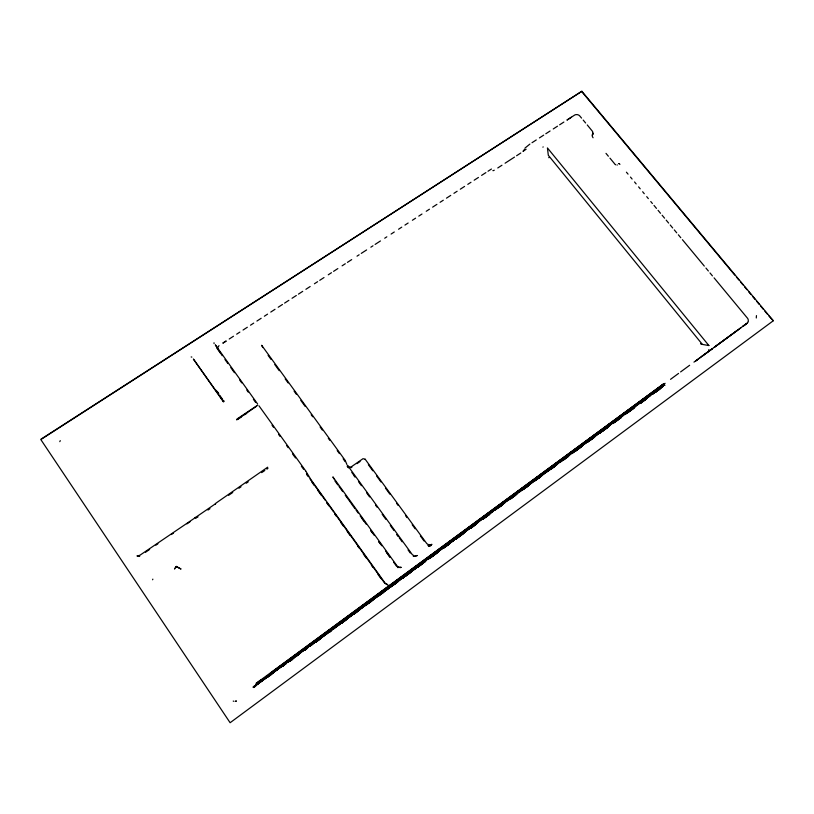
<?xml version="1.0" encoding="UTF-8"?>
<svg xmlns="http://www.w3.org/2000/svg" width="814" height="814" viewBox="0 0 814 814"><rect width="100%" height="100%" fill="white"/><g stroke="black" fill="none" stroke-linecap="round" stroke-linejoin="round"><path stroke-width="1.22" d="M256.613 406.196L236.671 419.871L237.047 418.976L257.529 405.28M592.826 132.947L592.785 132.173A1.893 1.018 60.4 0 0 592.592 131.583M152.615 579.771L152.849 579.13M217.776 347.771L218.274 346.611M59.798 441.656L60.256 440.639M756.287 317.989L756.45 315.598M174.572 569.098L174.837 568.365M525.02 148.046L529.894 144.078M524.643 149.196L523.026 151.394L526.119 149.227M41.952 438.848L581.857 91.27L773.3 320.747L768.976 316.086M593.08 137.77A3.134 1.679 60.2 0 1 592.134 134.971L593.162 133.567L592.765 133.13M592.684 134.737L593.162 133.567M174.847 568.498L175.132 567.907M267.664 467.195L215.781 503.245L215.354 504.283L215.517 503.734L195.36 517.572L195.93 517.592L195.065 517.49M175.905 566.9L175.509 567.409L176.536 566.31M266.87 469.088L267.908 468.111L267.379 468.681M218.518 346.245L219.027 345.685M709.177 350.346L708.892 350.569M747.313 323.036L695.756 360.877L697.12 359.941M708.801 349.817L708.506 350.051M542.897 147.141L543.192 146.917M664.458 383.811L665.13 383.313M256.858 683.78L663.542 383.964M773.3 320.747L230.118 722.73L40.7 439.377L581.857 91.27M469.261 527.981L253.317 687.036L364.275 605.423M588.909 439.58L663.441 384.564M253.419 687.209L469.403 528.154M282.193 666.269L284.239 664.763L282.204 666.29M469.546 528.317L287.311 662.504L292.45 658.76M273.066 673.209L267.948 676.973L271.031 674.725M282.285 666.422L286.386 663.41L282.305 666.432M292.531 658.882L289.458 661.141L292.552 658.902M300.722 652.848L295.594 656.623L298.697 654.385M306.858 648.331L304.904 649.959M330.413 630.982L316.076 641.544L327.381 633.292M332.458 629.476L397.995 581.227M425.641 560.877L400.04 579.721L425.62 560.846M282.366 666.554L284.422 665.038M289.54 661.273L292.613 659.004M295.686 656.745L298.758 654.487M310.022 646.194L312.067 644.688M316.168 641.666L326.414 634.126M332.56 629.598L339.723 624.328M341.768 622.822L354.059 613.766M357.132 611.507L367.379 603.968M369.424 602.462L381.715 593.416M384.788 591.147L395.034 583.607M409.371 573.056L400.152 579.843L410.368 572.262M427.808 559.483L437.026 552.696M294.536 657.743L289.438 661.497L292.45 659.157M304.731 650.244L306.776 648.738M320.024 638.98L315.944 641.981L319.983 638.909M346.54 619.464L341.432 623.219L347.517 618.66M359.788 609.706L353.673 614.214L359.757 609.655M365.903 605.209L372.029 600.701M378.144 596.204L385.276 590.954M390.374 587.199L398.534 581.196M417.908 566.931L425.04 561.68L417.979 566.982M430.138 557.926L438.298 551.923L430.209 557.977L436.406 553.51M443.396 548.168L450.529 542.918L443.477 548.219M455.626 539.163L463.787 533.16L455.718 539.214M476.119 524.206L471.011 527.96L477.045 523.402M502.645 504.69L498.565 507.692L501.699 505.463M510.805 498.687L515.903 494.932M529.171 485.175L523.046 489.672L529.069 485.124M535.286 480.667L541.412 476.159M550.59 469.403L554.67 466.402M562.83 460.398L567.938 456.644M575.081 451.383L581.196 446.886L575.172 451.404M587.321 442.378L594.464 437.118M599.562 433.374L607.722 427.36M612.83 423.606L620.99 417.602L612.708 423.575M634.248 407.845L627.106 413.095L633.333 408.597M640.374 403.337L646.489 398.829M655.677 392.073L659.757 389.072M471.082 527.991L476.19 524.236M510.887 498.707L514.967 495.706M526.19 487.444L528.225 485.938M538.43 478.429L540.476 476.933M550.681 469.424L554.761 466.422M562.922 460.409L568.03 456.654M590.476 440.14L594.556 437.128M602.716 431.125L607.824 427.37M614.967 422.11L621.082 417.613M640.476 403.337L646.601 398.84M655.779 392.073L659.859 389.072M261.304 679.609L256.054 683.455L663.43 383.954M271.896 672.171L663.685 384.045M271.957 672.252L663.837 384.167L272.008 672.344M712.494 348.616L693.966 362.118M714.529 347.13L740.862 327.818M670.533 379.334L678.581 373.412M680.596 371.937L689.651 365.272M664.193 384.554L253.398 687.25L664.489 384.757M253.215 686.935L664.346 384.686M304.741 649.725L306.797 648.209M309.869 645.95L311.915 644.444M314.987 642.185L330.352 630.891M332.407 629.385L397.965 581.176M470.696 527.706L610.408 424.918M612.443 423.412L663.43 385.897M332.509 629.517L355.046 612.942M357.092 611.436L382.712 592.602M384.757 591.096L398.077 581.308M427.788 559.462L438.034 551.923M470.818 527.818L477.96 522.568M483.058 518.813L493.253 511.304M495.299 509.808L505.494 502.299M507.529 500.803L517.735 493.294M519.77 491.798L557.509 464.031M559.544 462.525L569.749 455.026M571.784 453.52L583.007 445.268M585.042 443.772L610.541 425.01M612.586 423.504L622.781 416.005M624.826 414.499L635.022 407M640.119 403.245L650.315 395.736M652.36 394.241L662.555 386.731M304.751 650.254L307.743 647.913M326.099 634.411L330.179 631.41M332.224 629.914L334.259 628.408M365.954 605.24L373.016 599.908M378.195 596.235L388.319 588.654M390.354 587.159L399.532 580.413M483.16 518.894L490.303 513.644M495.4 509.89L503.571 503.886M510.704 498.636L516.829 494.129M535.185 480.616L542.327 475.366M547.425 471.611L557.631 464.102M559.666 462.606L568.854 455.85M571.906 453.602L582.112 446.092M587.209 442.338L595.37 436.335M599.45 433.333L607.61 427.33M624.949 414.57L634.137 407.814M640.252 403.306L647.395 398.056M652.492 394.302L662.698 386.792M289.499 661.568L292.562 659.32M316.025 642.063L319.088 639.814M341.524 623.3L345.604 620.299M353.775 614.295L357.855 611.294M369.068 603.042L371.113 601.536M381.318 594.037L383.353 592.531M393.559 585.022L397.639 582.02M405.799 576.017L410.897 572.273M418.04 567.012L423.138 563.268M445.584 546.754L449.664 543.752M457.824 537.749L462.922 533.994M702.116 356.156L712.301 348.697M714.336 347.212L737.769 330.067M356.99 463.654L360.073 461.497M145.502 552.279L149.644 549.44M155.85 545.187L157.926 543.762M171.388 534.533L173.463 533.119M186.925 523.89L190.028 521.764M228.602 495.319L232.733 492.48M238.94 488.227L241.015 486.813M246.184 483.262L248.25 481.847M261.701 472.629L264.804 470.502M207.977 510.042L209.971 508.679M237.495 419.525L241.585 416.788M244.648 414.743L246.693 413.38M198.026 516.87L197.222 517.399M417.226 555.524L414.438 556.023L412.301 554.629L348.026 466.025M567.165 119.984L571.347 117.236M229.222 339L233.476 336.243M236.671 334.167L239.865 332.092M243.06 330.026L247.324 327.259M250.519 325.193L253.714 323.117M256.909 321.052L261.172 318.284M264.367 316.219L267.562 314.143M270.757 312.077L275.01 309.31M278.205 307.244L282.468 304.477M284.595 303.103L288.858 300.335M292.053 298.27L296.316 295.502M298.443 294.129L302.706 291.361M305.901 289.296L310.154 286.528M314.418 283.771L317.613 281.695M319.739 280.321L324.003 277.554M328.266 274.796L331.461 272.721M333.587 271.347L337.851 268.579M342.104 265.822L345.299 263.746M347.436 262.362L351.689 259.605M357.02 256.156L359.147 254.772M361.274 253.388L366.605 249.939M370.858 247.181L372.995 245.797M375.122 244.414L380.443 240.964M384.707 238.207L386.833 236.823M391.096 234.066L394.291 231.99M398.555 229.233L401.75 227.157M404.945 225.081L408.14 223.016M412.393 220.258L415.588 218.183M418.783 216.107L421.978 214.041M426.241 211.274L429.436 209.208M432.631 207.132L436.894 204.375M440.089 202.299L443.284 200.234M446.479 198.158L450.732 195.401M453.927 193.325L457.122 191.259M460.317 189.184L464.58 186.426M467.775 184.351L470.97 182.285M474.165 180.209L478.429 177.452M481.623 175.376L485.877 172.619M488.013 171.235L491.442 169.027M532.02 142.704L536.263 139.957M539.448 137.892L543.701 135.134M545.818 133.761L550.071 131.003M553.255 128.948L557.498 126.19M559.625 124.817L563.868 122.059M567.053 119.994L574.481 115.181A3.948 3.48 20.4 0 1 575.905 114.632L577.045 114.601A3.948 3.48 20.4 0 1 579.609 115.771L581.562 118.101M497.771 167.959L501.953 165.242M505.087 163.207L514.509 157.092M516.595 155.739L520.787 153.022M351.424 467.501L351.872 467.226L350.936 467.724M417.236 555.524L414.906 556.4M196.489 517.836L195.889 518.131M430.728 544.963L429.751 545.115L431.969 544.373L429.232 545.085L426.851 543.691L365.14 459.188M428.49 545.533L431.379 544.719M139.733 556.186L138.97 556.491M236.182 701.078L235.439 701.261L236.314 701.017M195.502 517.511L139.906 555.229L137.546 555.972M430.993 545.584L429.436 545.777L430.647 545.675M397.812 567.327L401.231 567.368L398.972 567.368L397.151 566.035L332.895 476.882L333.842 478.866M400.01 567.684L400.559 567.551M428.429 546.194L429.599 546.123M664.967 385.317L663.99 384.747M335.124 513.99L384.727 583.211L387.698 584.747L385.195 583.251L311.08 479.833L305.861 471.184M429.487 545.777L427.869 545.38M136.925 555.921L139.092 556.176M387.128 584.706L387.698 584.778M233.944 701.271L233.221 701.098M191.839 357.102L191.168 356.939M413.268 556.267L413.807 556.389M348.066 466.921L351.129 466.931L363.013 458.679L365.171 459.228M397.975 567.673L397.456 567.327M258.913 405.728L305.708 470.93M700.996 344.098L700.742 343.854M619.932 164.367L619.535 163.96A1.893 1.028 59 0 0 619.312 163.807M581.725 91.595L734.777 275.091M736.405 277.045L738.847 279.965M740.475 281.919L742.917 284.849M744.545 286.803L746.987 289.733M748.615 291.687L751.057 294.607M752.696 296.561L755.138 299.491M756.766 301.445L759.208 304.375M760.836 306.318L763.278 309.249M764.906 311.202L767.348 314.133M583.18 120.055L585.612 122.985M587.24 124.939L592.439 131.298M626.424 172.192L628.052 174.145M630.484 177.076L632.102 179.039M634.544 181.97L636.161 183.923M638.593 186.864L640.221 188.817M642.653 191.748L644.271 193.712M646.713 196.642L648.331 198.596M650.762 201.536L652.39 203.49M654.008 205.443L656.45 208.384M658.068 210.338L660.5 213.278M662.128 215.232L664.56 218.162M666.178 220.126L668.62 223.056M670.237 225.01L672.669 227.951M674.297 229.904L676.729 232.835M678.357 234.798L680.789 237.729M682.407 239.682L704.314 266.097M705.942 268.06L708.373 270.991M709.991 272.944L712.433 275.885M714.051 277.839L747.639 318.386A4.162 3.714 36.5 0 1 748.137 321.683M606.003 153.378L608.373 156.237M609.951 158.14L614.682 163.858A3.144 1.699 59.4 0 0 614.997 164.214M368.345 464.672L372.802 470.787M376.526 475.875L380.983 481.98M385.439 488.085L389.896 494.2M396.591 503.357L398.077 505.392M405.504 515.577L406.99 517.612M412.199 524.735L415.171 528.805M420.37 535.938L424.084 541.025M268.091 355.331L271.062 359.422M274.776 364.54L279.233 370.685M285.185 378.876L288.156 382.967M294.098 391.158L296.327 394.23M300.783 400.376L305.25 406.512M311.192 414.702L312.678 416.758M320.106 426.994L322.344 430.067M328.286 438.247L329.772 440.303M337.2 450.539L339.438 453.612M343.152 458.73L345.034 461.569M351.831 472.456L353.307 474.491M358.486 481.634L361.447 485.704M366.626 492.846L369.587 496.927M375.508 505.077L376.984 507.122M382.163 514.255L385.867 519.352M390.303 525.468L394.007 530.565M399.186 537.698L402.136 541.778M408.058 549.938L410.276 552.991M353.5 475.04L354.985 477.096M396.632 534.472L398.117 536.528M339.021 486.467L342.704 491.575M347.13 497.71L350.824 502.828M355.983 509.981L358.191 513.054M361.884 518.162L366.31 524.297M370.726 530.433L374.42 535.551M378.846 541.686L381.797 545.777M385.48 550.885L389.906 557.02M393.589 562.128L396.54 566.218M334.869 480.85L337.841 484.971M345.278 495.278L346.774 497.344M351.231 503.53L354.955 508.689M360.154 515.903L363.878 521.062M370.563 530.341L372.802 533.435M378.744 541.686L380.24 543.752M386.925 553.032L389.906 557.163M257.662 404.059L215.323 344.841L217.806 348.819M272.029 425.213L273.473 427.248M278.581 434.35L279.996 436.406M216.941 348.28L220.584 353.368M224.959 359.473L227.879 363.553M230.8 367.623L234.442 372.71M239.55 379.833L241.738 382.895M246.774 390.059L248.239 392.114M253.408 399.318L255.616 402.401M286.66 445.624L288.136 447.68M292.491 453.886L295.513 457.967M301.384 466.208L303.622 469.291M306.99 474.725L308.475 476.79M309.951 478.856L325.498 500.549M326.984 502.625L333.648 511.914M311.966 482.254L314.163 485.327M317.836 490.445L321.499 495.573M326.638 502.737L328.846 505.809M334.717 514.01L336.182 516.056M340.588 522.201L343.518 526.302M347.191 531.43L350.132 535.52M357.468 545.767L358.933 547.822M363.339 553.968L366.28 558.058M371.418 565.231L372.883 567.287M378.022 574.45L380.952 578.551M217.297 391.503L218.752 393.559M348.514 467.877L347.181 465.944L347.731 466.758M216.209 390.323L218.356 393.386M219.79 395.421L222.66 399.501M218.854 350.335L222.212 355.698M347.934 465.883L348.28 466.402M548.951 157.753L548.768 157.448M306.44 473.595L307.651 475.691M262.8 347.568L261.66 345.289L345.187 460.388L346.927 464.529M224.094 401.546L223.86 400.732M214.072 343.6L214.001 342.765M615.71 164.794A3.144 1.699 59.4 0 1 615.343 164.53M617.317 164.937A3.144 1.699 59.4 0 1 617.073 165.069M494.251 170.218A3.215 1.089 -41.6 0 1 493.508 170.553M493.162 170.635A3.215 1.089 -41.6 0 1 492.887 170.645M618.487 163.645A1.893 1.028 59 0 1 619.088 163.685M747.934 322.191A4.162 3.714 36.5 0 1 747.649 322.649M175.977 566.819L175.509 567.409L175.977 566.819M255.576 685.876L253.52 687.382L255.576 685.876M255.667 686.019L253.612 687.535L255.667 686.029M314.031 643.05L309.931 646.062L314.062 643.08M469.678 528.459L427.696 559.36L469.678 528.459M425.753 560.988L412.444 570.797L425.742 560.968M453.408 540.628L443.172 548.168L453.408 540.618M465.7 531.583L455.453 539.122L465.7 531.583M331.298 630.799L329.263 632.295L331.329 630.799M411.792 571.438L402.615 578.194L411.772 571.408M489.377 514.448L483.262 518.956L489.458 514.479M746.937 323.362L742.887 326.333L746.937 323.362M542.796 146.51L542.796 146.51M226.027 341.076L222.833 343.142L226.048 341.117M708.872 345.533L702.38 344.414L548.31 155.27L547.435 147.934L708.872 345.533M180.861 568.955L176.953 566.87L180.861 568.955M701.699 344.068L701.2 343.528L701.699 344.068M223.27 401.109L193.386 359.045L223.504 401.923L223.27 401.109"/></g></svg>
